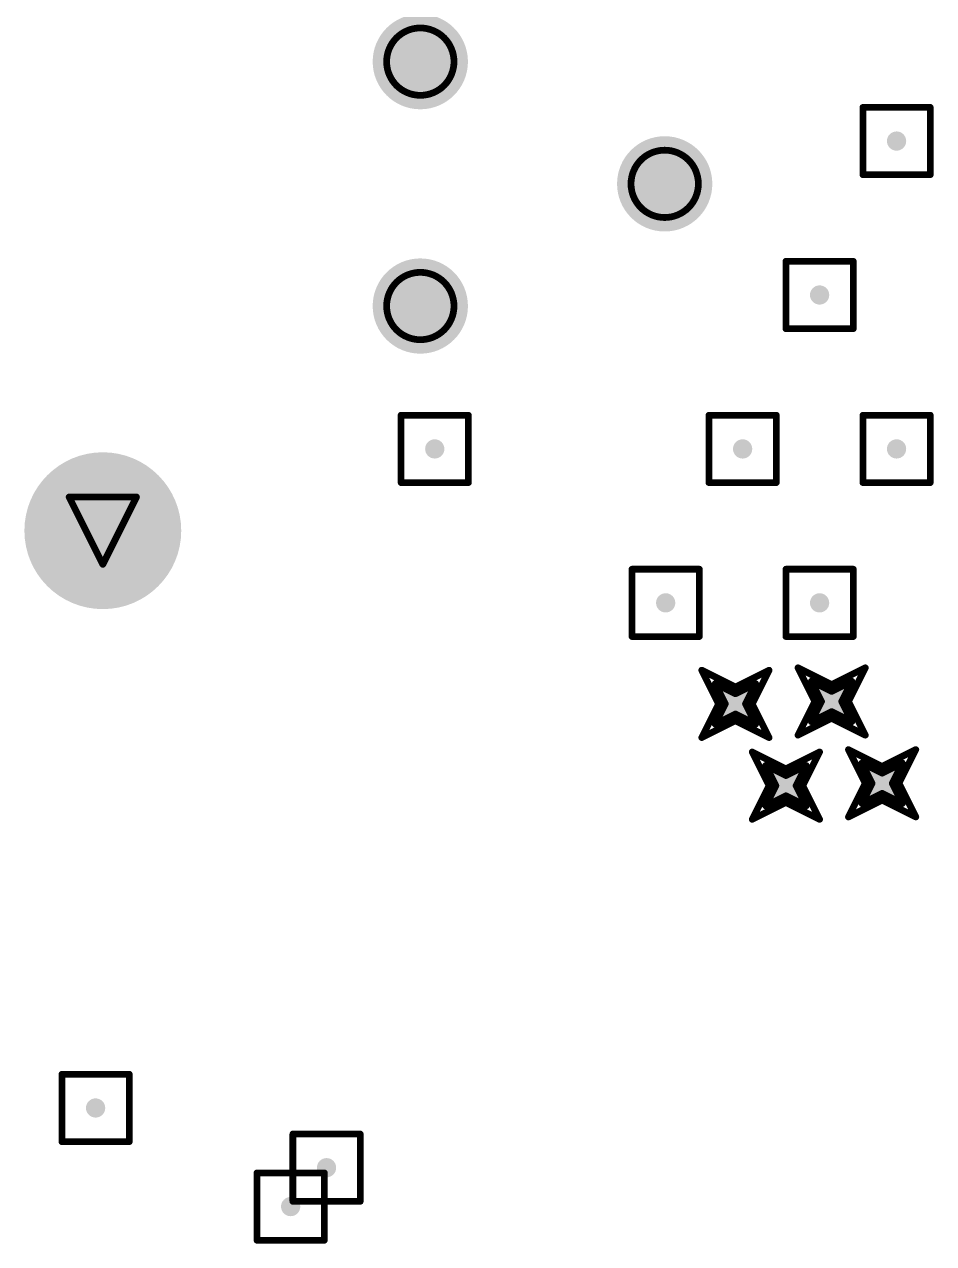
# Model space of a CAD drawing. Header units: inches. Extents: x 0 to 17, y 0 to 4.
# Drawn here: x 0.5171 to 0.8892, y 2.6591 to 3.158 of the extents above; entities that cross this region are included whole.
import ezdxf

# ---------------------------------------------------------------- set-up
doc = ezdxf.new("R2010")
doc.units = ezdxf.units.IN
doc.header["$MEASUREMENT"] = 0
for name, color, linetype in [('Drill Drawing', 1, 'Continuous'), ('Pad Holes', 156, 'Continuous'), ('Via Holes', 16, 'Continuous')]:
    doc.layers.add(name, color=color, linetype=linetype)

# ---------------------------------------------------------------- blocks, each defined once
blk = doc.blocks.new('HR911130A_34')
at = {"layer": 'Pad Holes'}
h = blk.add_hatch(color=7, dxfattribs=at)
edge = h.paths.add_edge_path()
edge.add_arc((-0.31693, -0.12008), 0.03209, 0, 360)
h = blk.add_hatch(color=7, dxfattribs=at)
edge = h.paths.add_edge_path()
edge.add_arc((-0.225, -0.25), 0.01949, 0, 360)
h = blk.add_hatch(color=7, dxfattribs=at)
edge = h.paths.add_edge_path()
edge.add_arc((-0.125, -0.25), 0.01949, 0, 360)
h = blk.add_hatch(color=7, dxfattribs=at)
edge = h.paths.add_edge_path()
edge.add_arc((-0.175, -0.35), 0.01949, 0, 360)

msp = doc.modelspace()

# ---------------------------------------------------------------- hatches: boundary and pattern name
at = {"layer": 'Via Holes'}
h = msp.add_hatch(color=7, dxfattribs=at)
edge = h.paths.add_edge_path()
edge.add_arc((0.87401, 3.11023), 0.00394, 0, 360)
h = msp.add_hatch(color=7, dxfattribs=at)
edge = h.paths.add_edge_path()
edge.add_arc((0.84252, 3.04724), 0.00394, 0, 360)
h = msp.add_hatch(color=7, dxfattribs=at)
edge = h.paths.add_edge_path()
edge.add_arc((0.68504, 2.98425), 0.00394, 0, 360)
h = msp.add_hatch(color=7, dxfattribs=at)
edge = h.paths.add_edge_path()
edge.add_arc((0.81102, 2.98425), 0.00394, 0, 360)
h = msp.add_hatch(color=7, dxfattribs=at)
edge = h.paths.add_edge_path()
edge.add_arc((0.87401, 2.98425), 0.00394, 0, 360)
h = msp.add_hatch(color=7, dxfattribs=at)
edge = h.paths.add_edge_path()
edge.add_arc((0.77953, 2.92126), 0.00394, 0, 360)
h = msp.add_hatch(color=7, dxfattribs=at)
edge = h.paths.add_edge_path()
edge.add_arc((0.84252, 2.92126), 0.00394, 0, 360)
h = msp.add_hatch(color=7, dxfattribs=at)
edge = h.paths.add_edge_path()
edge.add_arc((0.84744, 2.88091), 0.00787, 0, 360)
h = msp.add_hatch(color=7, dxfattribs=at)
edge = h.paths.add_edge_path()
edge.add_arc((0.80807, 2.87992), 0.00787, 0, 360)
h = msp.add_hatch(color=7, dxfattribs=at)
edge = h.paths.add_edge_path()
edge.add_arc((0.82874, 2.84646), 0.00787, 0, 360)
h = msp.add_hatch(color=7, dxfattribs=at)
edge = h.paths.add_edge_path()
edge.add_arc((0.86811, 2.84744), 0.00787, 0, 360)
h = msp.add_hatch(color=7, dxfattribs=at)
edge = h.paths.add_edge_path()
edge.add_arc((0.54626, 2.71457), 0.00394, 0, 360)
h = msp.add_hatch(color=7, dxfattribs=at)
edge = h.paths.add_edge_path()
edge.add_arc((0.64076, 2.69013), 0.00394, 0, 360)
h = msp.add_hatch(color=7, dxfattribs=at)
edge = h.paths.add_edge_path()
edge.add_arc((0.62607, 2.67422), 0.00394, 0, 360)

# ---------------------------------------------------------------- linework, layer by layer
at = {"layer": 'Drill Drawing'}
for points in [[(0.69291, 3.14272, 0.00276, 0.00276, 1), (0.66535, 3.14272, 0.00276, 0.00276, 1)], [(0.66467, 3.14272, 0.00138, 0.00138, 1), (0.66604, 3.14272, 0.00138, 0.00138, 1)], [(0.69222, 3.14272, 0.00138, 0.00138, 1), (0.6936, 3.14272, 0.00138, 0.00138, 1)], [(0.85955, 3.12401, 0.00138, 0.00138, 1), (0.86092, 3.12401, 0.00138, 0.00138, 1)], [(0.85955, 3.12401, 0.00138, 0.00138, 1), (0.86092, 3.12401, 0.00138, 0.00138, 1)], [(0.88711, 3.12401, 0.00138, 0.00138, 1), (0.88848, 3.12401, 0.00138, 0.00138, 1)], [(0.88711, 3.12401, 0.00138, 0.00138, 1), (0.88848, 3.12401, 0.00138, 0.00138, 1)], [(0.79291, 3.09272, 0.00276, 0.00276, 1), (0.76535, 3.09272, 0.00276, 0.00276, 1)], [(0.76467, 3.09272, 0.00138, 0.00138, 1), (0.76604, 3.09272, 0.00138, 0.00138, 1)], [(0.79222, 3.09272, 0.00138, 0.00138, 1), (0.7936, 3.09272, 0.00138, 0.00138, 1)], [(0.85955, 3.09646, 0.00138, 0.00138, 1), (0.86092, 3.09646, 0.00138, 0.00138, 1)], [(0.85955, 3.09646, 0.00138, 0.00138, 1), (0.86092, 3.09646, 0.00138, 0.00138, 1)], [(0.88711, 3.09646, 0.00138, 0.00138, 1), (0.88848, 3.09646, 0.00138, 0.00138, 1)], [(0.88711, 3.09646, 0.00138, 0.00138, 1), (0.88848, 3.09646, 0.00138, 0.00138, 1)], [(0.82805, 3.06102, 0.00138, 0.00138, 1), (0.82943, 3.06102, 0.00138, 0.00138, 1)], [(0.82805, 3.06102, 0.00138, 0.00138, 1), (0.82943, 3.06102, 0.00138, 0.00138, 1)], [(0.85561, 3.06102, 0.00138, 0.00138, 1), (0.85699, 3.06102, 0.00138, 0.00138, 1)], [(0.85561, 3.06102, 0.00138, 0.00138, 1), (0.85699, 3.06102, 0.00138, 0.00138, 1)], [(0.69291, 3.04272, 0.00276, 0.00276, 1), (0.66535, 3.04272, 0.00276, 0.00276, 1)], [(0.66467, 3.04272, 0.00138, 0.00138, 1), (0.66604, 3.04272, 0.00138, 0.00138, 1)], [(0.69222, 3.04272, 0.00138, 0.00138, 1), (0.6936, 3.04272, 0.00138, 0.00138, 1)], [(0.82805, 3.03346, 0.00138, 0.00138, 1), (0.82943, 3.03346, 0.00138, 0.00138, 1)], [(0.82805, 3.03346, 0.00138, 0.00138, 1), (0.82943, 3.03346, 0.00138, 0.00138, 1)], [(0.85561, 3.03346, 0.00138, 0.00138, 1), (0.85699, 3.03346, 0.00138, 0.00138, 1)], [(0.85561, 3.03346, 0.00138, 0.00138, 1), (0.85699, 3.03346, 0.00138, 0.00138, 1)], [(0.67057, 2.99803, 0.00138, 0.00138, 1), (0.67195, 2.99803, 0.00138, 0.00138, 1)], [(0.67057, 2.99803, 0.00138, 0.00138, 1), (0.67195, 2.99803, 0.00138, 0.00138, 1)], [(0.69813, 2.99803, 0.00138, 0.00138, 1), (0.69951, 2.99803, 0.00138, 0.00138, 1)], [(0.69813, 2.99803, 0.00138, 0.00138, 1), (0.69951, 2.99803, 0.00138, 0.00138, 1)], [(0.79655, 2.99803, 0.00138, 0.00138, 1), (0.79793, 2.99803, 0.00138, 0.00138, 1)], [(0.79655, 2.99803, 0.00138, 0.00138, 1), (0.79793, 2.99803, 0.00138, 0.00138, 1)], [(0.82411, 2.99803, 0.00138, 0.00138, 1), (0.82549, 2.99803, 0.00138, 0.00138, 1)], [(0.82411, 2.99803, 0.00138, 0.00138, 1), (0.82549, 2.99803, 0.00138, 0.00138, 1)], [(0.85955, 2.99803, 0.00138, 0.00138, 1), (0.86092, 2.99803, 0.00138, 0.00138, 1)], [(0.85955, 2.99803, 0.00138, 0.00138, 1), (0.86092, 2.99803, 0.00138, 0.00138, 1)], [(0.88711, 2.99803, 0.00138, 0.00138, 1), (0.88848, 2.99803, 0.00138, 0.00138, 1)], [(0.88711, 2.99803, 0.00138, 0.00138, 1), (0.88848, 2.99803, 0.00138, 0.00138, 1)], [(0.67057, 2.97047, 0.00138, 0.00138, 1), (0.67195, 2.97047, 0.00138, 0.00138, 1)], [(0.67057, 2.97047, 0.00138, 0.00138, 1), (0.67195, 2.97047, 0.00138, 0.00138, 1)], [(0.69813, 2.97047, 0.00138, 0.00138, 1), (0.69951, 2.97047, 0.00138, 0.00138, 1)], [(0.69813, 2.97047, 0.00138, 0.00138, 1), (0.69951, 2.97047, 0.00138, 0.00138, 1)], [(0.79655, 2.97047, 0.00138, 0.00138, 1), (0.79793, 2.97047, 0.00138, 0.00138, 1)], [(0.79655, 2.97047, 0.00138, 0.00138, 1), (0.79793, 2.97047, 0.00138, 0.00138, 1)], [(0.82411, 2.97047, 0.00138, 0.00138, 1), (0.82549, 2.97047, 0.00138, 0.00138, 1)], [(0.82411, 2.97047, 0.00138, 0.00138, 1), (0.82549, 2.97047, 0.00138, 0.00138, 1)], [(0.85955, 2.97047, 0.00138, 0.00138, 1), (0.86092, 2.97047, 0.00138, 0.00138, 1)], [(0.85955, 2.97047, 0.00138, 0.00138, 1), (0.86092, 2.97047, 0.00138, 0.00138, 1)], [(0.88711, 2.97047, 0.00138, 0.00138, 1), (0.88848, 2.97047, 0.00138, 0.00138, 1)], [(0.88711, 2.97047, 0.00138, 0.00138, 1), (0.88848, 2.97047, 0.00138, 0.00138, 1)], [(0.53474, 2.96457, 0.00138, 0.00138, 1), (0.53612, 2.96457, 0.00138, 0.00138, 1)], [(0.53474, 2.96457, 0.00138, 0.00138, 1), (0.53612, 2.96457, 0.00138, 0.00138, 1)], [(0.5623, 2.96457, 0.00138, 0.00138, 1), (0.56368, 2.96457, 0.00138, 0.00138, 1)], [(0.5623, 2.96457, 0.00138, 0.00138, 1), (0.56368, 2.96457, 0.00138, 0.00138, 1)], [(0.54852, 2.93701, 0.00138, 0.00138, 1), (0.5499, 2.93701, 0.00138, 0.00138, 1)], [(0.54852, 2.93701, 0.00138, 0.00138, 1), (0.5499, 2.93701, 0.00138, 0.00138, 1)], [(0.76506, 2.93504, 0.00138, 0.00138, 1), (0.76644, 2.93504, 0.00138, 0.00138, 1)], [(0.76506, 2.93504, 0.00138, 0.00138, 1), (0.76644, 2.93504, 0.00138, 0.00138, 1)], [(0.79262, 2.93504, 0.00138, 0.00138, 1), (0.794, 2.93504, 0.00138, 0.00138, 1)], [(0.79262, 2.93504, 0.00138, 0.00138, 1), (0.794, 2.93504, 0.00138, 0.00138, 1)], [(0.82805, 2.93504, 0.00138, 0.00138, 1), (0.82943, 2.93504, 0.00138, 0.00138, 1)], [(0.82805, 2.93504, 0.00138, 0.00138, 1), (0.82943, 2.93504, 0.00138, 0.00138, 1)], [(0.85561, 2.93504, 0.00138, 0.00138, 1), (0.85699, 2.93504, 0.00138, 0.00138, 1)], [(0.85561, 2.93504, 0.00138, 0.00138, 1), (0.85699, 2.93504, 0.00138, 0.00138, 1)], [(0.76506, 2.90748, 0.00138, 0.00138, 1), (0.76644, 2.90748, 0.00138, 0.00138, 1)], [(0.76506, 2.90748, 0.00138, 0.00138, 1), (0.76644, 2.90748, 0.00138, 0.00138, 1)], [(0.79262, 2.90748, 0.00138, 0.00138, 1), (0.794, 2.90748, 0.00138, 0.00138, 1)], [(0.79262, 2.90748, 0.00138, 0.00138, 1), (0.794, 2.90748, 0.00138, 0.00138, 1)], [(0.82805, 2.90748, 0.00138, 0.00138, 1), (0.82943, 2.90748, 0.00138, 0.00138, 1)], [(0.82805, 2.90748, 0.00138, 0.00138, 1), (0.82943, 2.90748, 0.00138, 0.00138, 1)], [(0.85561, 2.90748, 0.00138, 0.00138, 1), (0.85699, 2.90748, 0.00138, 0.00138, 1)], [(0.85561, 2.90748, 0.00138, 0.00138, 1), (0.85699, 2.90748, 0.00138, 0.00138, 1)], [(0.7936, 2.8937, 0.00138, 0.00138, 1), (0.79498, 2.8937, 0.00138, 0.00138, 1)], [(0.7936, 2.8937, 0.00138, 0.00138, 1), (0.79498, 2.8937, 0.00138, 0.00138, 1)], [(0.82116, 2.8937, 0.00138, 0.00138, 1), (0.82254, 2.8937, 0.00138, 0.00138, 1)], [(0.82116, 2.8937, 0.00138, 0.00138, 1), (0.82254, 2.8937, 0.00138, 0.00138, 1)], [(0.83297, 2.89469, 0.00138, 0.00138, 1), (0.83435, 2.89469, 0.00138, 0.00138, 1)], [(0.83297, 2.89469, 0.00138, 0.00138, 1), (0.83435, 2.89469, 0.00138, 0.00138, 1)], [(0.86053, 2.89469, 0.00138, 0.00138, 1), (0.86191, 2.89469, 0.00138, 0.00138, 1)], [(0.86053, 2.89469, 0.00138, 0.00138, 1), (0.86191, 2.89469, 0.00138, 0.00138, 1)], [(0.79911, 2.88819, 0.00138, 0.00138, 1), (0.80049, 2.88819, 0.00138, 0.00138, 1)], [(0.79911, 2.88819, 0.00138, 0.00138, 1), (0.80049, 2.88819, 0.00138, 0.00138, 1)], [(0.81565, 2.88819, 0.00138, 0.00138, 1), (0.81703, 2.88819, 0.00138, 0.00138, 1)], [(0.81565, 2.88819, 0.00138, 0.00138, 1), (0.81703, 2.88819, 0.00138, 0.00138, 1)], [(0.83848, 2.88917, 0.00138, 0.00138, 1), (0.83986, 2.88917, 0.00138, 0.00138, 1)], [(0.83848, 2.88917, 0.00138, 0.00138, 1), (0.83986, 2.88917, 0.00138, 0.00138, 1)], [(0.84675, 2.8878, 0.00138, 0.00138, 1), (0.84813, 2.8878, 0.00138, 0.00138, 1)], [(0.84675, 2.8878, 0.00138, 0.00138, 1), (0.84813, 2.8878, 0.00138, 0.00138, 1)], [(0.85502, 2.88917, 0.00138, 0.00138, 1), (0.8564, 2.88917, 0.00138, 0.00138, 1)], [(0.85502, 2.88917, 0.00138, 0.00138, 1), (0.8564, 2.88917, 0.00138, 0.00138, 1)], [(0.80738, 2.88681, 0.00138, 0.00138, 1), (0.80876, 2.88681, 0.00138, 0.00138, 1)], [(0.80738, 2.88681, 0.00138, 0.00138, 1), (0.80876, 2.88681, 0.00138, 0.00138, 1)], [(0.80738, 2.88406, 0.00138, 0.00138, 1), (0.80876, 2.88406, 0.00138, 0.00138, 1)], [(0.80738, 2.88406, 0.00138, 0.00138, 1), (0.80876, 2.88406, 0.00138, 0.00138, 1)], [(0.84675, 2.88504, 0.00138, 0.00138, 1), (0.84813, 2.88504, 0.00138, 0.00138, 1)], [(0.84675, 2.88504, 0.00138, 0.00138, 1), (0.84813, 2.88504, 0.00138, 0.00138, 1)], [(0.80049, 2.87992, 0.00138, 0.00138, 1), (0.80187, 2.87992, 0.00138, 0.00138, 1)], [(0.80049, 2.87992, 0.00138, 0.00138, 1), (0.80187, 2.87992, 0.00138, 0.00138, 1)], [(0.80325, 2.87992, 0.00138, 0.00138, 1), (0.80463, 2.87992, 0.00138, 0.00138, 1)], [(0.80325, 2.87992, 0.00138, 0.00138, 1), (0.80463, 2.87992, 0.00138, 0.00138, 1)], [(0.81151, 2.87992, 0.00138, 0.00138, 1), (0.81289, 2.87992, 0.00138, 0.00138, 1)], [(0.81151, 2.87992, 0.00138, 0.00138, 1), (0.81289, 2.87992, 0.00138, 0.00138, 1)], [(0.81427, 2.87992, 0.00138, 0.00138, 1), (0.81565, 2.87992, 0.00138, 0.00138, 1)], [(0.81427, 2.87992, 0.00138, 0.00138, 1), (0.81565, 2.87992, 0.00138, 0.00138, 1)], [(0.83986, 2.88091, 0.00138, 0.00138, 1), (0.84124, 2.88091, 0.00138, 0.00138, 1)], [(0.83986, 2.88091, 0.00138, 0.00138, 1), (0.84124, 2.88091, 0.00138, 0.00138, 1)], [(0.84262, 2.88091, 0.00138, 0.00138, 1), (0.844, 2.88091, 0.00138, 0.00138, 1)], [(0.84262, 2.88091, 0.00138, 0.00138, 1), (0.844, 2.88091, 0.00138, 0.00138, 1)], [(0.85088, 2.88091, 0.00138, 0.00138, 1), (0.85226, 2.88091, 0.00138, 0.00138, 1)], [(0.85088, 2.88091, 0.00138, 0.00138, 1), (0.85226, 2.88091, 0.00138, 0.00138, 1)], [(0.85364, 2.88091, 0.00138, 0.00138, 1), (0.85502, 2.88091, 0.00138, 0.00138, 1)], [(0.85364, 2.88091, 0.00138, 0.00138, 1), (0.85502, 2.88091, 0.00138, 0.00138, 1)], [(0.80738, 2.87579, 0.00138, 0.00138, 1), (0.80876, 2.87579, 0.00138, 0.00138, 1)], [(0.80738, 2.87579, 0.00138, 0.00138, 1), (0.80876, 2.87579, 0.00138, 0.00138, 1)], [(0.80738, 2.87303, 0.00138, 0.00138, 1), (0.80876, 2.87303, 0.00138, 0.00138, 1)], [(0.80738, 2.87303, 0.00138, 0.00138, 1), (0.80876, 2.87303, 0.00138, 0.00138, 1)], [(0.83848, 2.87264, 0.00138, 0.00138, 1), (0.83986, 2.87264, 0.00138, 0.00138, 1)], [(0.83848, 2.87264, 0.00138, 0.00138, 1), (0.83986, 2.87264, 0.00138, 0.00138, 1)], [(0.84675, 2.87677, 0.00138, 0.00138, 1), (0.84813, 2.87677, 0.00138, 0.00138, 1)], [(0.84675, 2.87677, 0.00138, 0.00138, 1), (0.84813, 2.87677, 0.00138, 0.00138, 1)], [(0.84675, 2.87402, 0.00138, 0.00138, 1), (0.84813, 2.87402, 0.00138, 0.00138, 1)], [(0.84675, 2.87402, 0.00138, 0.00138, 1), (0.84813, 2.87402, 0.00138, 0.00138, 1)], [(0.85502, 2.87264, 0.00138, 0.00138, 1), (0.8564, 2.87264, 0.00138, 0.00138, 1)], [(0.85502, 2.87264, 0.00138, 0.00138, 1), (0.8564, 2.87264, 0.00138, 0.00138, 1)], [(0.79911, 2.87165, 0.00138, 0.00138, 1), (0.80049, 2.87165, 0.00138, 0.00138, 1)], [(0.79911, 2.87165, 0.00138, 0.00138, 1), (0.80049, 2.87165, 0.00138, 0.00138, 1)], [(0.81565, 2.87165, 0.00138, 0.00138, 1), (0.81703, 2.87165, 0.00138, 0.00138, 1)], [(0.81565, 2.87165, 0.00138, 0.00138, 1), (0.81703, 2.87165, 0.00138, 0.00138, 1)], [(0.7936, 2.86614, 0.00138, 0.00138, 1), (0.79498, 2.86614, 0.00138, 0.00138, 1)], [(0.7936, 2.86614, 0.00138, 0.00138, 1), (0.79498, 2.86614, 0.00138, 0.00138, 1)], [(0.82116, 2.86614, 0.00138, 0.00138, 1), (0.82254, 2.86614, 0.00138, 0.00138, 1)], [(0.82116, 2.86614, 0.00138, 0.00138, 1), (0.82254, 2.86614, 0.00138, 0.00138, 1)], [(0.83297, 2.86713, 0.00138, 0.00138, 1), (0.83435, 2.86713, 0.00138, 0.00138, 1)], [(0.83297, 2.86713, 0.00138, 0.00138, 1), (0.83435, 2.86713, 0.00138, 0.00138, 1)], [(0.86053, 2.86713, 0.00138, 0.00138, 1), (0.86191, 2.86713, 0.00138, 0.00138, 1)], [(0.86053, 2.86713, 0.00138, 0.00138, 1), (0.86191, 2.86713, 0.00138, 0.00138, 1)], [(0.81427, 2.86024, 0.00138, 0.00138, 1), (0.81565, 2.86024, 0.00138, 0.00138, 1)], [(0.81427, 2.86024, 0.00138, 0.00138, 1), (0.81565, 2.86024, 0.00138, 0.00138, 1)], [(0.84183, 2.86024, 0.00138, 0.00138, 1), (0.84321, 2.86024, 0.00138, 0.00138, 1)], [(0.84183, 2.86024, 0.00138, 0.00138, 1), (0.84321, 2.86024, 0.00138, 0.00138, 1)], [(0.85364, 2.86122, 0.00138, 0.00138, 1), (0.85502, 2.86122, 0.00138, 0.00138, 1)], [(0.85364, 2.86122, 0.00138, 0.00138, 1), (0.85502, 2.86122, 0.00138, 0.00138, 1)], [(0.8812, 2.86122, 0.00138, 0.00138, 1), (0.88258, 2.86122, 0.00138, 0.00138, 1)], [(0.8812, 2.86122, 0.00138, 0.00138, 1), (0.88258, 2.86122, 0.00138, 0.00138, 1)], [(0.81978, 2.85472, 0.00138, 0.00138, 1), (0.82116, 2.85472, 0.00138, 0.00138, 1)], [(0.81978, 2.85472, 0.00138, 0.00138, 1), (0.82116, 2.85472, 0.00138, 0.00138, 1)], [(0.82805, 2.85335, 0.00138, 0.00138, 1), (0.82943, 2.85335, 0.00138, 0.00138, 1)], [(0.82805, 2.85335, 0.00138, 0.00138, 1), (0.82943, 2.85335, 0.00138, 0.00138, 1)], [(0.83632, 2.85472, 0.00138, 0.00138, 1), (0.8377, 2.85472, 0.00138, 0.00138, 1)], [(0.83632, 2.85472, 0.00138, 0.00138, 1), (0.8377, 2.85472, 0.00138, 0.00138, 1)], [(0.85915, 2.85571, 0.00138, 0.00138, 1), (0.86053, 2.85571, 0.00138, 0.00138, 1)], [(0.85915, 2.85571, 0.00138, 0.00138, 1), (0.86053, 2.85571, 0.00138, 0.00138, 1)], [(0.86742, 2.85433, 0.00138, 0.00138, 1), (0.8688, 2.85433, 0.00138, 0.00138, 1)], [(0.86742, 2.85433, 0.00138, 0.00138, 1), (0.8688, 2.85433, 0.00138, 0.00138, 1)], [(0.87569, 2.85571, 0.00138, 0.00138, 1), (0.87707, 2.85571, 0.00138, 0.00138, 1)], [(0.87569, 2.85571, 0.00138, 0.00138, 1), (0.87707, 2.85571, 0.00138, 0.00138, 1)], [(0.82805, 2.85059, 0.00138, 0.00138, 1), (0.82943, 2.85059, 0.00138, 0.00138, 1)], [(0.82805, 2.85059, 0.00138, 0.00138, 1), (0.82943, 2.85059, 0.00138, 0.00138, 1)], [(0.86053, 2.84744, 0.00138, 0.00138, 1), (0.86191, 2.84744, 0.00138, 0.00138, 1)], [(0.86053, 2.84744, 0.00138, 0.00138, 1), (0.86191, 2.84744, 0.00138, 0.00138, 1)], [(0.86329, 2.84744, 0.00138, 0.00138, 1), (0.86467, 2.84744, 0.00138, 0.00138, 1)], [(0.86329, 2.84744, 0.00138, 0.00138, 1), (0.86467, 2.84744, 0.00138, 0.00138, 1)], [(0.86742, 2.85157, 0.00138, 0.00138, 1), (0.8688, 2.85157, 0.00138, 0.00138, 1)], [(0.86742, 2.85157, 0.00138, 0.00138, 1), (0.8688, 2.85157, 0.00138, 0.00138, 1)], [(0.87155, 2.84744, 0.00138, 0.00138, 1), (0.87293, 2.84744, 0.00138, 0.00138, 1)], [(0.87155, 2.84744, 0.00138, 0.00138, 1), (0.87293, 2.84744, 0.00138, 0.00138, 1)], [(0.87431, 2.84744, 0.00138, 0.00138, 1), (0.87569, 2.84744, 0.00138, 0.00138, 1)], [(0.87431, 2.84744, 0.00138, 0.00138, 1), (0.87569, 2.84744, 0.00138, 0.00138, 1)], [(0.82116, 2.84646, 0.00138, 0.00138, 1), (0.82254, 2.84646, 0.00138, 0.00138, 1)], [(0.82116, 2.84646, 0.00138, 0.00138, 1), (0.82254, 2.84646, 0.00138, 0.00138, 1)], [(0.82392, 2.84646, 0.00138, 0.00138, 1), (0.8253, 2.84646, 0.00138, 0.00138, 1)], [(0.82392, 2.84646, 0.00138, 0.00138, 1), (0.8253, 2.84646, 0.00138, 0.00138, 1)], [(0.83218, 2.84646, 0.00138, 0.00138, 1), (0.83356, 2.84646, 0.00138, 0.00138, 1)], [(0.83218, 2.84646, 0.00138, 0.00138, 1), (0.83356, 2.84646, 0.00138, 0.00138, 1)], [(0.83494, 2.84646, 0.00138, 0.00138, 1), (0.83632, 2.84646, 0.00138, 0.00138, 1)], [(0.83494, 2.84646, 0.00138, 0.00138, 1), (0.83632, 2.84646, 0.00138, 0.00138, 1)], [(0.86742, 2.84331, 0.00138, 0.00138, 1), (0.8688, 2.84331, 0.00138, 0.00138, 1)], [(0.86742, 2.84331, 0.00138, 0.00138, 1), (0.8688, 2.84331, 0.00138, 0.00138, 1)], [(0.81978, 2.83819, 0.00138, 0.00138, 1), (0.82116, 2.83819, 0.00138, 0.00138, 1)], [(0.81978, 2.83819, 0.00138, 0.00138, 1), (0.82116, 2.83819, 0.00138, 0.00138, 1)], [(0.82805, 2.84232, 0.00138, 0.00138, 1), (0.82943, 2.84232, 0.00138, 0.00138, 1)], [(0.82805, 2.84232, 0.00138, 0.00138, 1), (0.82943, 2.84232, 0.00138, 0.00138, 1)], [(0.82805, 2.83957, 0.00138, 0.00138, 1), (0.82943, 2.83957, 0.00138, 0.00138, 1)], [(0.82805, 2.83957, 0.00138, 0.00138, 1), (0.82943, 2.83957, 0.00138, 0.00138, 1)], [(0.83632, 2.83819, 0.00138, 0.00138, 1), (0.8377, 2.83819, 0.00138, 0.00138, 1)], [(0.83632, 2.83819, 0.00138, 0.00138, 1), (0.8377, 2.83819, 0.00138, 0.00138, 1)], [(0.85915, 2.83917, 0.00138, 0.00138, 1), (0.86053, 2.83917, 0.00138, 0.00138, 1)], [(0.85915, 2.83917, 0.00138, 0.00138, 1), (0.86053, 2.83917, 0.00138, 0.00138, 1)], [(0.86742, 2.84055, 0.00138, 0.00138, 1), (0.8688, 2.84055, 0.00138, 0.00138, 1)], [(0.86742, 2.84055, 0.00138, 0.00138, 1), (0.8688, 2.84055, 0.00138, 0.00138, 1)], [(0.87569, 2.83917, 0.00138, 0.00138, 1), (0.87707, 2.83917, 0.00138, 0.00138, 1)], [(0.87569, 2.83917, 0.00138, 0.00138, 1), (0.87707, 2.83917, 0.00138, 0.00138, 1)], [(0.81427, 2.83268, 0.00138, 0.00138, 1), (0.81565, 2.83268, 0.00138, 0.00138, 1)], [(0.81427, 2.83268, 0.00138, 0.00138, 1), (0.81565, 2.83268, 0.00138, 0.00138, 1)], [(0.84183, 2.83268, 0.00138, 0.00138, 1), (0.84321, 2.83268, 0.00138, 0.00138, 1)], [(0.84183, 2.83268, 0.00138, 0.00138, 1), (0.84321, 2.83268, 0.00138, 0.00138, 1)], [(0.85364, 2.83366, 0.00138, 0.00138, 1), (0.85502, 2.83366, 0.00138, 0.00138, 1)], [(0.85364, 2.83366, 0.00138, 0.00138, 1), (0.85502, 2.83366, 0.00138, 0.00138, 1)], [(0.8812, 2.83366, 0.00138, 0.00138, 1), (0.88258, 2.83366, 0.00138, 0.00138, 1)], [(0.8812, 2.83366, 0.00138, 0.00138, 1), (0.88258, 2.83366, 0.00138, 0.00138, 1)], [(0.53179, 2.72835, 0.00138, 0.00138, 1), (0.53317, 2.72835, 0.00138, 0.00138, 1)], [(0.53179, 2.72835, 0.00138, 0.00138, 1), (0.53317, 2.72835, 0.00138, 0.00138, 1)], [(0.55935, 2.72835, 0.00138, 0.00138, 1), (0.56073, 2.72835, 0.00138, 0.00138, 1)], [(0.55935, 2.72835, 0.00138, 0.00138, 1), (0.56073, 2.72835, 0.00138, 0.00138, 1)], [(0.62629, 2.70391, 0.00138, 0.00138, 1), (0.62767, 2.70391, 0.00138, 0.00138, 1)], [(0.62629, 2.70391, 0.00138, 0.00138, 1), (0.62767, 2.70391, 0.00138, 0.00138, 1)], [(0.65385, 2.70391, 0.00138, 0.00138, 1), (0.65523, 2.70391, 0.00138, 0.00138, 1)], [(0.65385, 2.70391, 0.00138, 0.00138, 1), (0.65523, 2.70391, 0.00138, 0.00138, 1)], [(0.53179, 2.70079, 0.00138, 0.00138, 1), (0.53317, 2.70079, 0.00138, 0.00138, 1)], [(0.53179, 2.70079, 0.00138, 0.00138, 1), (0.53317, 2.70079, 0.00138, 0.00138, 1)], [(0.55935, 2.70079, 0.00138, 0.00138, 1), (0.56073, 2.70079, 0.00138, 0.00138, 1)], [(0.55935, 2.70079, 0.00138, 0.00138, 1), (0.56073, 2.70079, 0.00138, 0.00138, 1)], [(0.6116, 2.688, 0.00138, 0.00138, 1), (0.61298, 2.688, 0.00138, 0.00138, 1)], [(0.6116, 2.688, 0.00138, 0.00138, 1), (0.61298, 2.688, 0.00138, 0.00138, 1)], [(0.63916, 2.688, 0.00138, 0.00138, 1), (0.64054, 2.688, 0.00138, 0.00138, 1)], [(0.63916, 2.688, 0.00138, 0.00138, 1), (0.64054, 2.688, 0.00138, 0.00138, 1)], [(0.62629, 2.67635, 0.00138, 0.00138, 1), (0.62767, 2.67635, 0.00138, 0.00138, 1)], [(0.62629, 2.67635, 0.00138, 0.00138, 1), (0.62767, 2.67635, 0.00138, 0.00138, 1)], [(0.65385, 2.67635, 0.00138, 0.00138, 1), (0.65523, 2.67635, 0.00138, 0.00138, 1)], [(0.65385, 2.67635, 0.00138, 0.00138, 1), (0.65523, 2.67635, 0.00138, 0.00138, 1)], [(0.6116, 2.66044, 0.00138, 0.00138, 1), (0.61298, 2.66044, 0.00138, 0.00138, 1)], [(0.6116, 2.66044, 0.00138, 0.00138, 1), (0.61298, 2.66044, 0.00138, 0.00138, 1)], [(0.63916, 2.66044, 0.00138, 0.00138, 1), (0.64054, 2.66044, 0.00138, 0.00138, 1)], [(0.63916, 2.66044, 0.00138, 0.00138, 1), (0.64054, 2.66044, 0.00138, 0.00138, 1)]]:
    msp.add_lwpolyline(points, format="xyseb", close=True, dxfattribs=at)
for points in [[(0.86024, 3.12401, 0.00276, 0.00276, 0), (0.88779, 3.12401, 0.00276, 0.00276, 0)], [(0.86024, 3.09646, 0.00276, 0.00276, 0), (0.86024, 3.12401, 0.00276, 0.00276, 0)], [(0.88779, 3.09646, 0.00276, 0.00276, 0), (0.88779, 3.12401, 0.00276, 0.00276, 0)], [(0.86024, 3.09646, 0.00276, 0.00276, 0), (0.88779, 3.09646, 0.00276, 0.00276, 0)], [(0.82874, 3.06102, 0.00276, 0.00276, 0), (0.8563, 3.06102, 0.00276, 0.00276, 0)], [(0.82874, 3.03346, 0.00276, 0.00276, 0), (0.82874, 3.06102, 0.00276, 0.00276, 0)], [(0.8563, 3.03346, 0.00276, 0.00276, 0), (0.8563, 3.06102, 0.00276, 0.00276, 0)], [(0.82874, 3.03346, 0.00276, 0.00276, 0), (0.8563, 3.03346, 0.00276, 0.00276, 0)], [(0.67126, 2.99803, 0.00276, 0.00276, 0), (0.69882, 2.99803, 0.00276, 0.00276, 0)], [(0.67126, 2.97047, 0.00276, 0.00276, 0), (0.67126, 2.99803, 0.00276, 0.00276, 0)], [(0.69882, 2.97047, 0.00276, 0.00276, 0), (0.69882, 2.99803, 0.00276, 0.00276, 0)], [(0.79724, 2.99803, 0.00276, 0.00276, 0), (0.8248, 2.99803, 0.00276, 0.00276, 0)], [(0.79724, 2.97047, 0.00276, 0.00276, 0), (0.79724, 2.99803, 0.00276, 0.00276, 0)], [(0.8248, 2.97047, 0.00276, 0.00276, 0), (0.8248, 2.99803, 0.00276, 0.00276, 0)], [(0.86024, 2.99803, 0.00276, 0.00276, 0), (0.88779, 2.99803, 0.00276, 0.00276, 0)], [(0.86024, 2.97047, 0.00276, 0.00276, 0), (0.86024, 2.99803, 0.00276, 0.00276, 0)], [(0.88779, 2.97047, 0.00276, 0.00276, 0), (0.88779, 2.99803, 0.00276, 0.00276, 0)], [(0.67126, 2.97047, 0.00276, 0.00276, 0), (0.69882, 2.97047, 0.00276, 0.00276, 0)], [(0.79724, 2.97047, 0.00276, 0.00276, 0), (0.8248, 2.97047, 0.00276, 0.00276, 0)], [(0.86024, 2.97047, 0.00276, 0.00276, 0), (0.88779, 2.97047, 0.00276, 0.00276, 0)], [(0.53543, 2.96457, 0.00276, 0.00276, 0), (0.56299, 2.96457, 0.00276, 0.00276, 0)], [(0.53543, 2.96457, 0.00276, 0.00276, 0), (0.54921, 2.93701, 0.00276, 0.00276, 0)], [(0.54921, 2.93701, 0.00276, 0.00276, 0), (0.56299, 2.96457, 0.00276, 0.00276, 0)], [(0.76575, 2.93504, 0.00276, 0.00276, 0), (0.79331, 2.93504, 0.00276, 0.00276, 0)], [(0.76575, 2.90748, 0.00276, 0.00276, 0), (0.76575, 2.93504, 0.00276, 0.00276, 0)], [(0.79331, 2.90748, 0.00276, 0.00276, 0), (0.79331, 2.93504, 0.00276, 0.00276, 0)], [(0.82874, 2.93504, 0.00276, 0.00276, 0), (0.8563, 2.93504, 0.00276, 0.00276, 0)], [(0.82874, 2.90748, 0.00276, 0.00276, 0), (0.82874, 2.93504, 0.00276, 0.00276, 0)], [(0.8563, 2.90748, 0.00276, 0.00276, 0), (0.8563, 2.93504, 0.00276, 0.00276, 0)], [(0.76575, 2.90748, 0.00276, 0.00276, 0), (0.79331, 2.90748, 0.00276, 0.00276, 0)], [(0.82874, 2.90748, 0.00276, 0.00276, 0), (0.8563, 2.90748, 0.00276, 0.00276, 0)], [(0.79429, 2.8937, 0.00276, 0.00276, 0), (0.80807, 2.88681, 0.00276, 0.00276, 0)], [(0.79429, 2.8937, 0.00276, 0.00276, 0), (0.80118, 2.87992, 0.00276, 0.00276, 0)], [(0.80807, 2.88681, 0.00276, 0.00276, 0), (0.82185, 2.8937, 0.00276, 0.00276, 0)], [(0.81496, 2.87992, 0.00276, 0.00276, 0), (0.82185, 2.8937, 0.00276, 0.00276, 0)], [(0.83366, 2.89469, 0.00276, 0.00276, 0), (0.84744, 2.8878, 0.00276, 0.00276, 0)], [(0.83366, 2.89469, 0.00276, 0.00276, 0), (0.84055, 2.88091, 0.00276, 0.00276, 0)], [(0.84744, 2.8878, 0.00276, 0.00276, 0), (0.86122, 2.89469, 0.00276, 0.00276, 0)], [(0.85433, 2.88091, 0.00276, 0.00276, 0), (0.86122, 2.89469, 0.00276, 0.00276, 0)], [(0.7998, 2.88819, 0.00276, 0.00276, 0), (0.80807, 2.88406, 0.00276, 0.00276, 0)], [(0.7998, 2.88819, 0.00276, 0.00276, 0), (0.80394, 2.87992, 0.00276, 0.00276, 0)], [(0.80807, 2.88406, 0.00276, 0.00276, 0), (0.81634, 2.88819, 0.00276, 0.00276, 0)], [(0.8122, 2.87992, 0.00276, 0.00276, 0), (0.81634, 2.88819, 0.00276, 0.00276, 0)], [(0.83917, 2.88917, 0.00276, 0.00276, 0), (0.84744, 2.88504, 0.00276, 0.00276, 0)], [(0.83917, 2.88917, 0.00276, 0.00276, 0), (0.84331, 2.88091, 0.00276, 0.00276, 0)], [(0.84744, 2.88504, 0.00276, 0.00276, 0), (0.85571, 2.88917, 0.00276, 0.00276, 0)], [(0.85157, 2.88091, 0.00276, 0.00276, 0), (0.85571, 2.88917, 0.00276, 0.00276, 0)], [(0.79429, 2.86614, 0.00276, 0.00276, 0), (0.80118, 2.87992, 0.00276, 0.00276, 0)], [(0.7998, 2.87165, 0.00276, 0.00276, 0), (0.80394, 2.87992, 0.00276, 0.00276, 0)], [(0.8122, 2.87992, 0.00276, 0.00276, 0), (0.81634, 2.87165, 0.00276, 0.00276, 0)], [(0.81496, 2.87992, 0.00276, 0.00276, 0), (0.82185, 2.86614, 0.00276, 0.00276, 0)], [(0.83366, 2.86713, 0.00276, 0.00276, 0), (0.84055, 2.88091, 0.00276, 0.00276, 0)], [(0.83917, 2.87264, 0.00276, 0.00276, 0), (0.84331, 2.88091, 0.00276, 0.00276, 0)], [(0.85157, 2.88091, 0.00276, 0.00276, 0), (0.85571, 2.87264, 0.00276, 0.00276, 0)], [(0.85433, 2.88091, 0.00276, 0.00276, 0), (0.86122, 2.86713, 0.00276, 0.00276, 0)], [(0.79429, 2.86614, 0.00276, 0.00276, 0), (0.80807, 2.87303, 0.00276, 0.00276, 0)], [(0.7998, 2.87165, 0.00276, 0.00276, 0), (0.80807, 2.87579, 0.00276, 0.00276, 0)], [(0.80807, 2.87579, 0.00276, 0.00276, 0), (0.81634, 2.87165, 0.00276, 0.00276, 0)], [(0.80807, 2.87303, 0.00276, 0.00276, 0), (0.82185, 2.86614, 0.00276, 0.00276, 0)], [(0.83366, 2.86713, 0.00276, 0.00276, 0), (0.84744, 2.87402, 0.00276, 0.00276, 0)], [(0.83917, 2.87264, 0.00276, 0.00276, 0), (0.84744, 2.87677, 0.00276, 0.00276, 0)], [(0.84744, 2.87677, 0.00276, 0.00276, 0), (0.85571, 2.87264, 0.00276, 0.00276, 0)], [(0.84744, 2.87402, 0.00276, 0.00276, 0), (0.86122, 2.86713, 0.00276, 0.00276, 0)], [(0.81496, 2.86024, 0.00276, 0.00276, 0), (0.82874, 2.85335, 0.00276, 0.00276, 0)], [(0.81496, 2.86024, 0.00276, 0.00276, 0), (0.82185, 2.84646, 0.00276, 0.00276, 0)], [(0.82874, 2.85335, 0.00276, 0.00276, 0), (0.84252, 2.86024, 0.00276, 0.00276, 0)], [(0.83563, 2.84646, 0.00276, 0.00276, 0), (0.84252, 2.86024, 0.00276, 0.00276, 0)], [(0.85433, 2.86122, 0.00276, 0.00276, 0), (0.86811, 2.85433, 0.00276, 0.00276, 0)], [(0.85433, 2.86122, 0.00276, 0.00276, 0), (0.86122, 2.84744, 0.00276, 0.00276, 0)], [(0.86811, 2.85433, 0.00276, 0.00276, 0), (0.88189, 2.86122, 0.00276, 0.00276, 0)], [(0.875, 2.84744, 0.00276, 0.00276, 0), (0.88189, 2.86122, 0.00276, 0.00276, 0)], [(0.82047, 2.85472, 0.00276, 0.00276, 0), (0.82874, 2.85059, 0.00276, 0.00276, 0)], [(0.82047, 2.85472, 0.00276, 0.00276, 0), (0.82461, 2.84646, 0.00276, 0.00276, 0)], [(0.82874, 2.85059, 0.00276, 0.00276, 0), (0.83701, 2.85472, 0.00276, 0.00276, 0)], [(0.83287, 2.84646, 0.00276, 0.00276, 0), (0.83701, 2.85472, 0.00276, 0.00276, 0)], [(0.85984, 2.85571, 0.00276, 0.00276, 0), (0.86811, 2.85157, 0.00276, 0.00276, 0)], [(0.85984, 2.85571, 0.00276, 0.00276, 0), (0.86398, 2.84744, 0.00276, 0.00276, 0)], [(0.86811, 2.85157, 0.00276, 0.00276, 0), (0.87638, 2.85571, 0.00276, 0.00276, 0)], [(0.87224, 2.84744, 0.00276, 0.00276, 0), (0.87638, 2.85571, 0.00276, 0.00276, 0)], [(0.85433, 2.83366, 0.00276, 0.00276, 0), (0.86122, 2.84744, 0.00276, 0.00276, 0)], [(0.85984, 2.83917, 0.00276, 0.00276, 0), (0.86398, 2.84744, 0.00276, 0.00276, 0)], [(0.87224, 2.84744, 0.00276, 0.00276, 0), (0.87638, 2.83917, 0.00276, 0.00276, 0)], [(0.875, 2.84744, 0.00276, 0.00276, 0), (0.88189, 2.83366, 0.00276, 0.00276, 0)], [(0.81496, 2.83268, 0.00276, 0.00276, 0), (0.82185, 2.84646, 0.00276, 0.00276, 0)], [(0.82047, 2.83819, 0.00276, 0.00276, 0), (0.82461, 2.84646, 0.00276, 0.00276, 0)], [(0.83287, 2.84646, 0.00276, 0.00276, 0), (0.83701, 2.83819, 0.00276, 0.00276, 0)], [(0.83563, 2.84646, 0.00276, 0.00276, 0), (0.84252, 2.83268, 0.00276, 0.00276, 0)], [(0.85984, 2.83917, 0.00276, 0.00276, 0), (0.86811, 2.84331, 0.00276, 0.00276, 0)], [(0.86811, 2.84331, 0.00276, 0.00276, 0), (0.87638, 2.83917, 0.00276, 0.00276, 0)], [(0.81496, 2.83268, 0.00276, 0.00276, 0), (0.82874, 2.83957, 0.00276, 0.00276, 0)], [(0.82047, 2.83819, 0.00276, 0.00276, 0), (0.82874, 2.84232, 0.00276, 0.00276, 0)], [(0.82874, 2.84232, 0.00276, 0.00276, 0), (0.83701, 2.83819, 0.00276, 0.00276, 0)], [(0.82874, 2.83957, 0.00276, 0.00276, 0), (0.84252, 2.83268, 0.00276, 0.00276, 0)], [(0.85433, 2.83366, 0.00276, 0.00276, 0), (0.86811, 2.84055, 0.00276, 0.00276, 0)], [(0.86811, 2.84055, 0.00276, 0.00276, 0), (0.88189, 2.83366, 0.00276, 0.00276, 0)], [(0.53248, 2.72835, 0.00276, 0.00276, 0), (0.56004, 2.72835, 0.00276, 0.00276, 0)], [(0.53248, 2.70079, 0.00276, 0.00276, 0), (0.53248, 2.72835, 0.00276, 0.00276, 0)], [(0.56004, 2.70079, 0.00276, 0.00276, 0), (0.56004, 2.72835, 0.00276, 0.00276, 0)], [(0.62698, 2.70391, 0.00276, 0.00276, 0), (0.65454, 2.70391, 0.00276, 0.00276, 0)], [(0.62698, 2.67635, 0.00276, 0.00276, 0), (0.62698, 2.70391, 0.00276, 0.00276, 0)], [(0.65454, 2.67635, 0.00276, 0.00276, 0), (0.65454, 2.70391, 0.00276, 0.00276, 0)], [(0.53248, 2.70079, 0.00276, 0.00276, 0), (0.56004, 2.70079, 0.00276, 0.00276, 0)], [(0.61229, 2.688, 0.00276, 0.00276, 0), (0.63985, 2.688, 0.00276, 0.00276, 0)], [(0.61229, 2.66044, 0.00276, 0.00276, 0), (0.61229, 2.688, 0.00276, 0.00276, 0)], [(0.63985, 2.66044, 0.00276, 0.00276, 0), (0.63985, 2.688, 0.00276, 0.00276, 0)], [(0.62698, 2.67635, 0.00276, 0.00276, 0), (0.65454, 2.67635, 0.00276, 0.00276, 0)], [(0.61229, 2.66044, 0.00276, 0.00276, 0), (0.63985, 2.66044, 0.00276, 0.00276, 0)]]:
    msp.add_lwpolyline(points, format="xyseb", dxfattribs=at)

# ---------------------------------------------------------------- block references
at = {"rotation": 90}
msp.add_blockref('HR911130A_34', (0.42913, 3.26772), dxfattribs=at)

doc.saveas('drawing.dxf')
